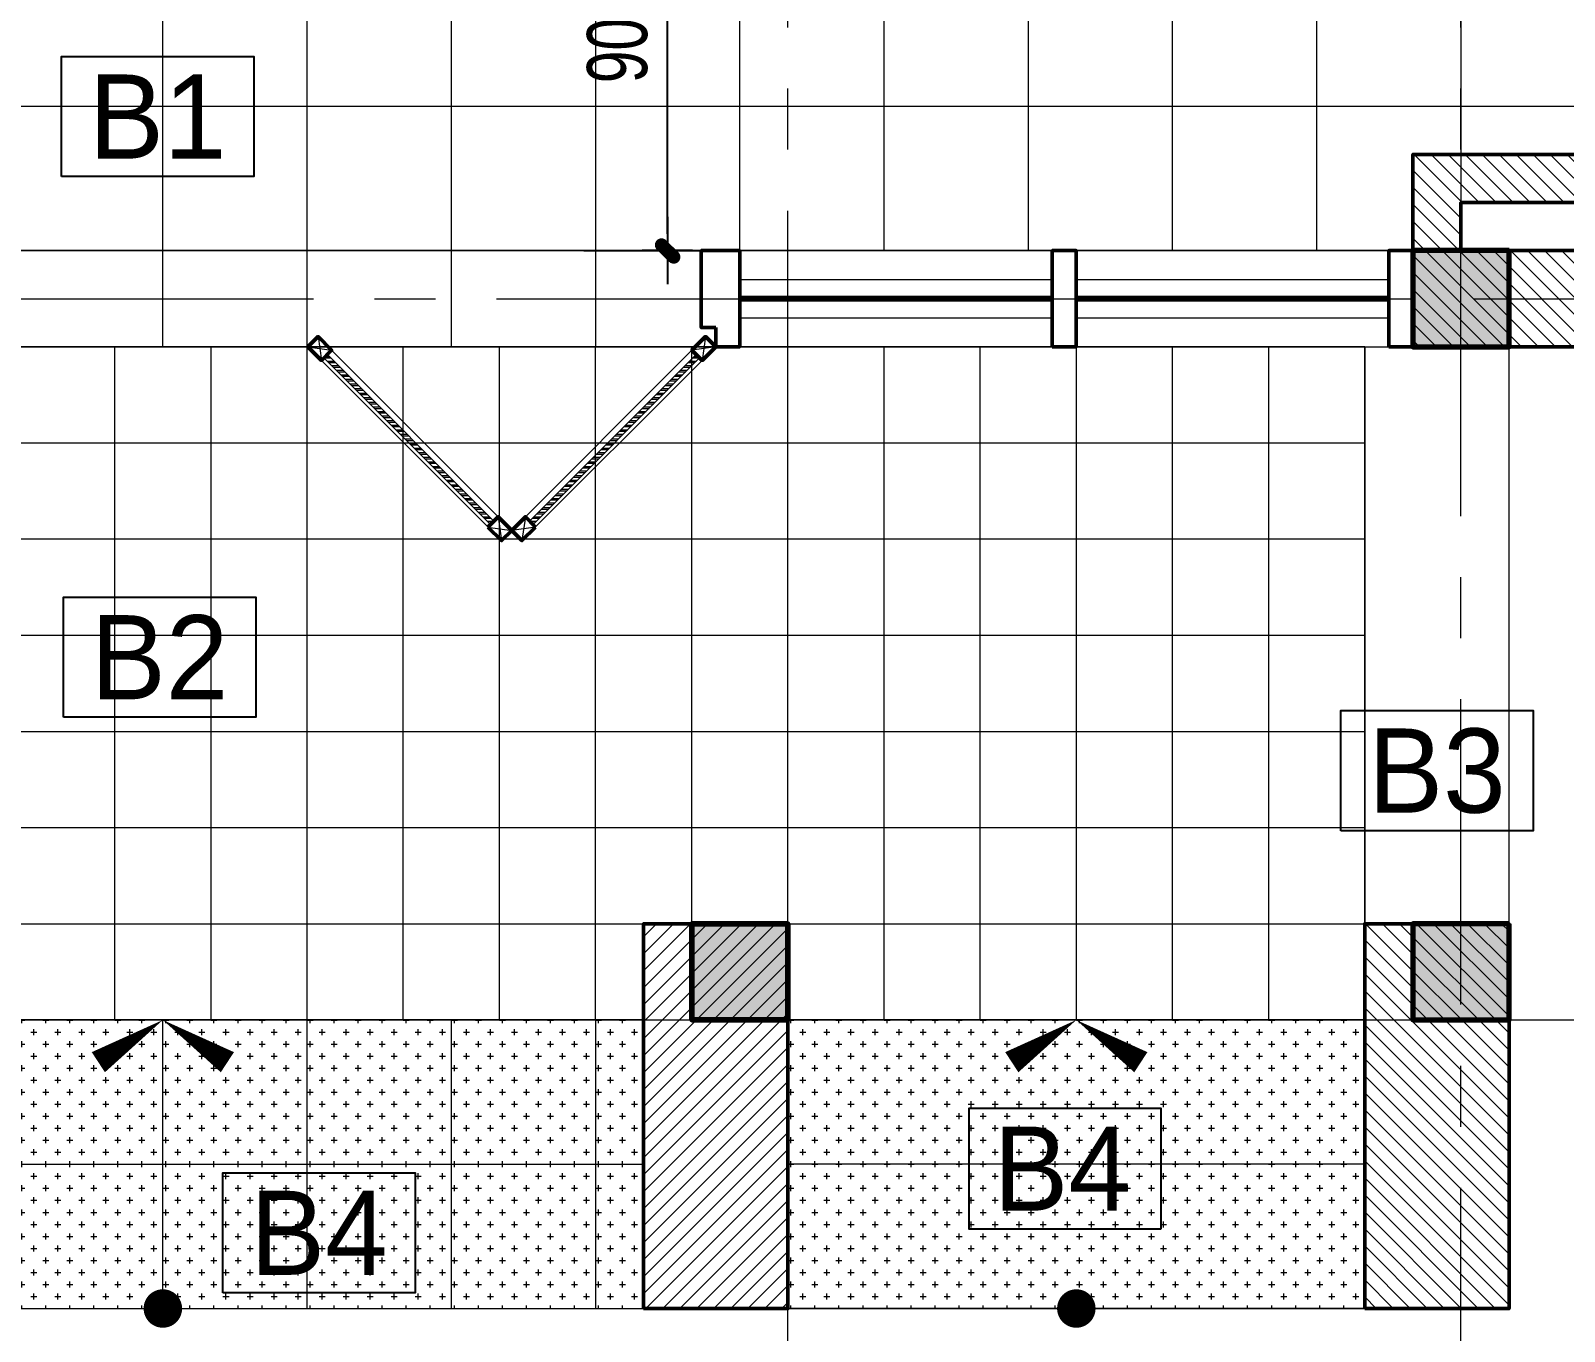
# Model space of a CAD drawing. Header units: inches. Extents: x 88947 to 296847, y 35049 to 161062.
# Drawn here: x 132886 to 136076, y 84062 to 86766 of the extents above; entities that cross this region are included whole.
import ezdxf
from ezdxf.enums import TextEntityAlignment as Align

# ---------------------------------------------------------------- set-up
doc = ezdxf.new("R2010")
doc.units = ezdxf.units.IN
doc.header["$MEASUREMENT"] = 0
doc.header["$PDMODE"] = 1
doc.linetypes.add('ACAD_ISO03W100', pattern=[30, 12, -18])
doc.linetypes.add('CENTER', pattern=[50.8, 31.75, -6.35, 6.35, -6.35])
for name, color, linetype, lineweight in [('A-Dims', 145, 'Continuous', 25), ('CUA', 42, 'Continuous', 20), ('DIM', 7, 'Continuous', 25), ('HACTH', 8, 'Continuous', 5), ('HATCH', 8, 'Continuous', 5), ('KHUNG 1', 6, 'Continuous', 70), ('KY HIEU', 4, 'Continuous', 25), ('mb$0$CUA', 42, 'Continuous', 20), ('mb$0$HATCH', 69, 'Continuous', 15), ('mb$0$net cat', 51, 'Continuous', 50), ('mb$0$net manh', 251, 'Continuous', 5), ('THAY', 3, 'Continuous', 18), ('TRUC', 252, 'ACAD_ISO03W100', 13), ('TUONG', 4, 'Continuous', 50)]:
    doc.layers.add(name, color=color, linetype=linetype, lineweight=lineweight)
doc.styles.add('FRANKO', font='VFRANKO.TTF')
doc.styles.add('VNI-HELVE-CONDENSE', font='VNARIAL.TTF', dxfattribs={"width": 0.7})
doc.dimstyles.new('TAS-100', dxfattribs={"dimscale": 50, "dimtxt": 2.5, "dimasz": 0.7, "dimexe": 1.5, "dimexo": 1.5, "dimgap": 0.8, "dimtad": 1, "dimdec": 0, "dimzin": 3, "dimdsep": 46, "dimtxsty": 'VNI-HELVE-CONDENSE', "dimblk": 'TICK', "dimcen": 2.5, "dimclrt": 71, "dimazin": 2, "dimtfac": 0.75, "dimtdec": 0, "dimtix": 1, "dimtmove": 2, "dimatfit": 2, "dimldrblk": 'TICK123', "dimfxl": 1.5, "dimtolj": 1, "dimtzin": 0, "dimarcsym": 0})

# ---------------------------------------------------------------- blocks, each defined once
blk = doc.blocks.new('syb-floor')
at = {"linetype": 'Continuous'}
blk.add_lwpolyline([(-4.786, -2.5), (-4.786, 2.5), (3.216, 2.5), (3.216, -2.5)], close=True, dxfattribs=at)
blk.add_attdef('SYB-FLOOR', text='', height=2.5, dxfattribs=at).set_placement((-0.785, 0), align=Align.MIDDLE_CENTER)
blk = doc.blocks.new('A$C42FF647F')
at = {"layer": 'HATCH'}
h = blk.add_hatch(dxfattribs=at)
h.set_pattern_fill('ANSI31', color=256, scale=200, style=0)
h.set_pattern_definition([(135, (5150, -8550), (17.67767, 17.67767), [])])
h.paths.add_polyline_path([(4650, -8550), (4900, -8550), (4900, -8350), (4550, -8350), (4550, -8150), (3900, -8150), (3900, -8550), (4450, -8550), (4450, -8550)])
h.paths.add_polyline_path([(4000, -8250), (4000, -8350), (4450, -8350), (4450, -8250)], flags=16)
h = blk.add_hatch(dxfattribs=at)
h.set_pattern_fill('ANSI31', color=256, scale=200, style=0)
h.set_pattern_definition([(45, (2100, -9950), (-17.6777, 17.6777), [])])
h.paths.add_polyline_path([(2300, -10550), (2600, -10550), (2600, -9750), (2300, -9750)])
h = blk.add_hatch(dxfattribs=at)
h.set_pattern_fill('ANSI31', color=256, scale=200, style=0)
h.set_pattern_definition([(135, (4000, -9950), (17.6777, 17.6777), [])])
h.paths.add_polyline_path([(3800, -10550), (4100, -10550), (4100, -9750), (3800, -9750)])
at = {"layer": 'mb$0$HATCH'}
h = blk.add_hatch(dxfattribs=at)
h.set_pattern_fill('ANSI32', color=256, angle=-225, style=0)
h.set_pattern_definition([(360, (1642.1305, -8580.052), (5e-10, 9.525), []), (360, (1645.3055, -8583.227), (5e-10, 9.525), [])])
h.paths.add_polyline_path([(1642.1, -8565.9), (1988.6, -8912.4), (1981.5, -8919.5), (1635.1, -8573)])
h = blk.add_hatch(dxfattribs=at)
h.set_pattern_fill('ANSI32', color=256, angle=-225, style=0)
h.set_pattern_definition([(180, (2409.341, -8580.052), (-5e-10, 9.525), []), (180, (2406.166, -8583.227), (-5e-10, 9.525), [])])
h.paths.add_polyline_path([(2409.3, -8565.9), (2062.9, -8912.4), (2069.9, -8919.5), (2416.4, -8573)])
at = {"layer": 'CUA'}
for points in [[(2500, -8410), (3150, -8410)], [(3200, -8410), (3850, -8410)], [(2500, -8490), (3150, -8490)], [(3200, -8490), (3850, -8490)]]:
    blk.add_lwpolyline(points, dxfattribs=at)
at = {"layer": 'HATCH', "const_width": 12}
for points in [[(2500, -8450), (3150, -8450)], [(3200, -8450), (3850, -8450)]]:
    blk.add_lwpolyline(points, dxfattribs=at)
at = {"layer": 'HATCH'}
for points in [[(1165.8, -10037.8, 50, 0, 0), (1300, -9950, 0, 0, 0)], [(1434.2, -10037.8, 50, 0, 0), (1300, -9950, 0, 0, 0)], [(3065.8, -10037.8, 50, 0, 0), (3200, -9950, 0, 0, 0)], [(3334.2, -10037.8, 50, 0, 0), (3200, -9950, 0, 0, 0)]]:
    blk.add_lwpolyline(points, format="xyseb", dxfattribs=at)
at = {"layer": 'HATCH', "const_width": 40}
for points in [[(1280, -10550, -1), (1320, -10550, -1)], [(3180, -10550, -1), (3220, -10550, -1)]]:
    blk.add_lwpolyline(points, format="xyb", close=True, dxfattribs=at)
at = {"layer": 'KHUNG 1'}
for points in [[(4100, -8350), (3900, -8350), (3900, -8550), (4100, -8550)], [(2400, -9750), (2600, -9750), (2600, -9950), (2400, -9950)], [(2600, -9750), (2400, -9750), (2400, -9950), (2600, -9950)], [(4100, -9750), (3900, -9750), (3900, -9950), (4100, -9950)]]:
    blk.add_lwpolyline(points, close=True, dxfattribs=at)
for points in [[(4100, -8550), (3900, -8550), (4100, -8350), (3900, -8350)], [(2400, -9950), (2600, -9950), (2400, -9750), (2600, -9750)], [(2600, -9950), (2400, -9950), (2600, -9750), (2400, -9750)], [(4100, -9950), (3900, -9950), (4100, -9750), (3900, -9750)]]:
    blk.add_solid(points, dxfattribs=at)
at = {"layer": 'mb$0$CUA'}
for points in [[(2004.5, -8953.1), (2025.7, -8931.8), (1651, -8557.1), (1629.8, -8578.3)], [(1642.1, -8565.9), (1988.6, -8912.4), (1981.5, -8919.5), (1635.1, -8573)], [(2046.9, -8953.1), (2025.7, -8931.8), (2400.5, -8557.1), (2421.7, -8578.3)], [(2409.3, -8565.9), (2062.9, -8912.4), (2069.9, -8919.5), (2416.4, -8573)]]:
    blk.add_lwpolyline(points, close=True, dxfattribs=at)
at = {"layer": 'mb$0$net cat'}
for points in [[(1601.5, -8550), (1622.7, -8528.8), (1651, -8557.1), (1629.8, -8578.3)], [(2450, -8550), (2428.8, -8528.8), (2400.5, -8557.1), (2421.7, -8578.3)], [(1976.2, -8924.8), (1997.5, -8903.6), (2025.7, -8931.8), (2004.5, -8953.1)], [(2075.2, -8924.8), (2054, -8903.6), (2025.7, -8931.8), (2046.9, -8953.1)]]:
    blk.add_lwpolyline(points, close=True, dxfattribs=at)
at = {"layer": 'mb$0$net manh'}
for points in [[(1622.7, -8528.8), (1629.8, -8578.3)], [(2428.8, -8528.8), (2421.7, -8578.3)], [(1601.5, -8550), (1651, -8557.1)], [(2450, -8550), (2400.5, -8557.1)], [(1976.2, -8924.8), (2025.7, -8931.8)], [(1997.5, -8903.6), (2004.5, -8953.1)], [(2075.2, -8924.8), (2025.7, -8931.8)], [(2054, -8903.6), (2046.9, -8953.1)]]:
    blk.add_lwpolyline(points, dxfattribs=at)
at = {"layer": 'THAY'}
blk.add_lwpolyline([(2500, -8550), (3900, -8550), (3900, -8350), (2500, -8350)], close=True, dxfattribs=at)
for points in [[(150, -8550), (2450, -8550)], [(3800, -9750), (3800, -8550)], [(4100, -9750), (4100, -8550)], [(300, -9950), (2300, -9950)], [(3800, -9950), (2600, -9950)], [(300, -10250), (2300, -10250)], [(3800, -10250), (2600, -10250)], [(300, -10550), (2300, -10550)], [(3800, -10550), (2600, -10550)]]:
    blk.add_lwpolyline(points, dxfattribs=at)
at = {"layer": 'TUONG'}
for points in [[(4650, -8550), (4900, -8550), (4900, -8350), (4550, -8350), (4550, -8150), (3900, -8150), (3900, -8550), (4450, -8550), (4450, -8550), (4650, -8550), (4650, -8550)], [(4450, -8350), (4000, -8350), (4000, -8250), (4450, -8250), (4450, -8350)], [(2450, -8510), (2420, -8510), (2420, -8350), (2450, -8350)], [(2450, -8510), (2450, -8550), (2500, -8550), (2500, -8350), (2450, -8350)]]:
    blk.add_lwpolyline(points, dxfattribs=at)
for points in [[(3150, -8550), (3200, -8550), (3200, -8350), (3150, -8350)], [(3850, -8550), (3900, -8550), (3900, -8350), (3850, -8350)], [(2300, -10550), (2600, -10550), (2600, -9750), (2300, -9750)], [(3800, -10550), (4100, -10550), (4100, -9750), (3800, -9750)]]:
    blk.add_lwpolyline(points, close=True, dxfattribs=at)
blk = doc.blocks.new('TICK')
at = {"layer": 'A-Dims', "color": 1}
for p, q in [((0, 1.5), (0, -1.5)), ((-2, 0), (2, 0))]:
    blk.add_line(p, q, dxfattribs=at)
at = {"layer": 'A-Dims', "color": 1, "const_width": 0.788}
blk.add_lwpolyline([(-0.334, -0.349), (0.383, 0.378)], dxfattribs=at)
at = {"layer": 'A-Dims', "color": 1, "const_width": 0.394}
for points in [[(0.244, 0.517, -0.414214), (0.523, 0.517, -1)], [(0.523, 0.517, -0.414214), (0.523, 0.238, -1)], [(-0.473, -0.21, 0.414214), (-0.473, -0.488, 1)], [(-0.473, -0.488, 0.414214), (-0.195, -0.488, 1)]]:
    blk.add_lwpolyline(points, format="xyb", dxfattribs=at)
blk = doc.blocks.new('*D410')
at = {"layer": 'Defpoints', "color": 0}
for p in [(133962, 87209), (134210.7, 87209), (133962, 86309)]:
    blk.add_point(p, dxfattribs=at)
at = {"layer": 'DIM', "color": 0, "lineweight": -2}
for p, q in [((134037, 87209), (134285.7, 87209)), ((134210.7, 86344), (134210.7, 87174)), ((134037, 86309), (134285.7, 86309))]:
    blk.add_line(p, q, dxfattribs=at)
at = {"layer": 'DIM', "color": 0, "lineweight": -2, "xscale": 35, "yscale": 35, "zscale": 35}
for p, rotation in [((134210.7, 87209), 90), ((134210.7, 86309), 270)]:
    blk.add_blockref('TICK', p, dxfattribs=dict(at, rotation=rotation))
at = {"layer": 'DIM', "color": 71, "insert": (134106.9, 86759), "char_height": 125, "attachment_point": 5, "rotation": 90, "style": 'VNI-HELVE-CONDENSE'}
blk.add_mtext('\\A1;900', dxfattribs=at)
blk = doc.blocks.new('TICK123')
at = {"layer": 'A-Dims', "color": 1}
blk.add_lwpolyline([(0.046, 0, 0, 0.84, 0), (-2.111, 0, 8.4, 8.4, 0)], format="xyseb", dxfattribs=at)

msp = doc.modelspace()

# ---------------------------------------------------------------- hatches: boundary and pattern name
at = {"layer": 'HACTH'}
h = msp.add_hatch(dxfattribs=at)
h.set_pattern_fill('TAS_GACH600X600', color=256, scale=0.5, style=0, pattern_type=2)
h.set_pattern_definition([(0, (131961.34, 86109.14), (0, 300), []), (90, (131961.34, 86109.14), (-300, 2e-14), [300, 0])])
h.paths.add_polyline_path([(134361.3, 86109), (134361.3, 86309), (131961.3, 86309), (131961.3, 86109), (132561.3, 86109)])
at = {"layer": 'HATCH'}
h = msp.add_hatch(dxfattribs=at)
h.set_pattern_fill('TAS_GACH600X600', color=256, scale=0.5, style=0, pattern_type=2)
h.set_pattern_definition([(0, (127161.34, 86309.14), (0, 300), []), (90, (127161.34, 86309.14), (-300, 2e-14), [300, 0])])
h.paths.add_polyline_path([(127661.3, 92616.5), (130261.3, 92616.5), (130261.3, 92509), (130361.3, 92509), (130361.3, 90059), (135961.3, 90059), (135961.3, 92509), (136061.3, 92509), (136061.3, 92616.5), (138661.3, 92616.5), (138661.3, 92509), (138761.3, 92509), (138761.3, 91109), (139161.3, 91109), (139161.3, 86309), (127161.3, 86309), (127161.3, 91109), (127561.3, 91109), (127561.3, 92509), (127661.3, 92509)])
h = msp.add_hatch(dxfattribs=at)
h.set_pattern_fill('TAS_GACH400X400', color=256, scale=0.5, style=0, pattern_type=2)
h.set_pattern_definition([(0, (131861.34, 84709.14), (0, 200), []), (90, (131861.34, 84709.14), (-200, 1e-14), [200, 0])])
h.paths.add_polyline_path([(130661.3, 86109), (135661.3, 86109), (135661.3, 84709), (134461.3, 84709), (134461.3, 84909), (134161.3, 84909), (134161.3, 84709), (132161.3, 84709), (132161.3, 84909), (131861.3, 84909), (131861.3, 84709), (130661.3, 84709)])
h = msp.add_hatch(dxfattribs=at)
h.set_pattern_fill('TAS_GACH600X600', color=256, scale=0.5, style=0, pattern_type=2)
h.set_pattern_definition([(0, (133161.34, 84709.14), (0, 300), []), (90, (133161.34, 84709.14), (-300, 2e-14), [300, 0])])
h.paths.add_polyline_path([(132161.3, 84709), (132161.3, 84109), (134161.3, 84109), (134161.3, 84709)])
h = msp.add_hatch(dxfattribs=at)
h.set_pattern_fill('CROSS', color=256, scale=100, style=0)
h.set_pattern_definition([(0, (133161.345, 84708.95), (25, 25), [12.5, -37.5]), (90, (133167.595, 84702.7), (-25, 25), [12.5, -37.5])])
h.paths.add_polyline_path([(132161.3, 84709), (132161.3, 84109), (134161.3, 84109), (134161.3, 84709)])
h = msp.add_hatch(dxfattribs=at)
h.set_pattern_fill('CROSS', color=256, scale=100, style=0)
h.set_pattern_definition([(0, (134661.345, 84708.95), (25, 25), [12.5, -37.5]), (90, (134667.595, 84702.7), (-25, 25), [12.5, -37.5])])
h.paths.add_polyline_path([(134461.3, 84709), (134461.3, 84109), (135661.3, 84109), (135661.3, 84709)])

# ---------------------------------------------------------------- linework, layer by layer
at = {"layer": 'HACTH'}
msp.add_lwpolyline([(134361.3, 86109), (134361.3, 86309), (131961.3, 86309), (131961.3, 86309), (131961.3, 86109), (132561.3, 86109), (134361.3, 86109)], close=True, dxfattribs=at)
at = {"layer": 'HATCH'}
for points in [[(127661.3, 92616.5), (130261.3, 92616.5), (130261.3, 92509), (130361.3, 92509), (130361.3, 90059), (135961.3, 90059), (135961.3, 92509), (136061.3, 92509), (136061.3, 92616.5), (138661.3, 92616.5), (138661.3, 92509), (138761.3, 92509), (138761.3, 91109), (139161.3, 91109), (139161.3, 86309), (127161.3, 86309), (127161.3, 91109), (127561.3, 91109), (127561.3, 92509), (127661.3, 92509), (127661.3, 92616.5)], [(130661.3, 86109), (135661.3, 86109), (135661.3, 84709), (134461.3, 84709), (134461.3, 84909), (134161.3, 84909), (134161.3, 84709), (132161.3, 84709), (132161.3, 84909), (131861.3, 84909), (131861.3, 84709), (130661.3, 84709), (130661.3, 86109)], [(132161.3, 84709), (132161.3, 84109), (132161.3, 84109), (132161.3, 84109), (134161.3, 84109), (134161.3, 84709), (132161.3, 84709)], [(132161.3, 84709), (132161.3, 84109), (132161.3, 84109), (132161.3, 84109), (134161.3, 84109), (134161.3, 84709), (132161.3, 84709)], [(134461.3, 84709), (134461.3, 84109), (134461.3, 84109), (134461.3, 84109), (135661.3, 84109), (135661.3, 84709), (134461.3, 84709)]]:
    msp.add_lwpolyline(points, close=True, dxfattribs=at)
msp.add_lwpolyline([(134461.3, 84909), (134461.3, 84709), (135661.3, 84709), (135661.3, 86109), (130661.3, 86109), (130661.3, 84709), (131861.3, 84709), (131861.3, 84909), (131961.3, 84909), (131961.3, 84909), (132161.3, 84909), (132161.3, 84709), (134161.3, 84709), (134161.3, 84909), (134361.3, 84909), (134361.3, 84909), (134461.3, 84909)], dxfattribs=at)
at = {"layer": 'TRUC', "linetype": 'CENTER', "ltscale": 20}
for points in [[(134461.3, 82709), (134461.3, 95209)], [(135861.3, 82709), (135861.3, 95209)], [(124711.3, 86209), (141611.3, 86209)], [(124711.3, 84709), (141611.3, 84709)]]:
    msp.add_lwpolyline(points, dxfattribs=at)

# ---------------------------------------------------------------- block references
at = {"layer": 'HACTH'}
msp.add_blockref('A$C42FF647F', (131861.3, 94659), dxfattribs=at)
at = {"layer": 'KY HIEU'}
ref = msp.add_blockref('syb-floor', (133189.7, 86587.8), dxfattribs=dict(at, xscale=50, yscale=50, zscale=50))
ref.add_attrib('SYB-FLOOR', 'B1', dxfattribs={"layer": '0', "linetype": 'Continuous', "height": 175, "style": 'FRANKO'}).set_placement((133150.5, 86587.8), align=Align.MIDDLE_CENTER)
ref = msp.add_blockref('syb-floor', (133193.7, 85463.4), dxfattribs=dict(at, xscale=50, yscale=50, zscale=50))
ref.add_attrib('SYB-FLOOR', 'B2', dxfattribs={"layer": '0', "linetype": 'Continuous', "height": 175, "style": 'FRANKO'}).set_placement((133154.4, 85463.4), align=Align.MIDDLE_CENTER)
ref = msp.add_blockref('syb-floor', (135850.6, 85227.7), dxfattribs=dict(at, xscale=50, yscale=50, zscale=50))
ref.add_attrib('SYB-FLOOR', 'B3', dxfattribs={"layer": '0', "linetype": 'Continuous', "height": 175, "style": 'FRANKO'}).set_placement((135811.3, 85227.7), align=Align.MIDDLE_CENTER)
ref = msp.add_blockref('syb-floor', (134998.3, 84399.9), dxfattribs=dict(at, xscale=-50, yscale=50, zscale=50))
ref.add_attrib('SYB-FLOOR', 'B4', dxfattribs={"layer": '0', "linetype": 'Continuous', "height": 175, "style": 'FRANKO'}).set_placement((135031.7, 84399.9), align=Align.MIDDLE_CENTER)
ref = msp.add_blockref('syb-floor', (133525.1, 84266.5), dxfattribs=dict(at, xscale=50, yscale=50, zscale=50))
ref.add_attrib('SYB-FLOOR', 'B4', dxfattribs={"layer": '0', "linetype": 'Continuous', "height": 175, "style": 'FRANKO'}).set_placement((133485.8, 84266.5), align=Align.MIDDLE_CENTER)

# ---------------------------------------------------------------- dimensions: what is measured, and where the dimension line sits
at = {"layer": 'DIM'}
dim = msp.add_linear_dim(base=(134210.7, 87209), p1=(133962, 86309), p2=(133962, 87209), angle=90, dimstyle='TAS-100', dxfattribs=at)
dim.commit()
dim.dimension.update_dxf_attribs({"geometry": '*D410', "text_midpoint": (134106.9, 86759)})

doc.saveas('drawing.dxf')
